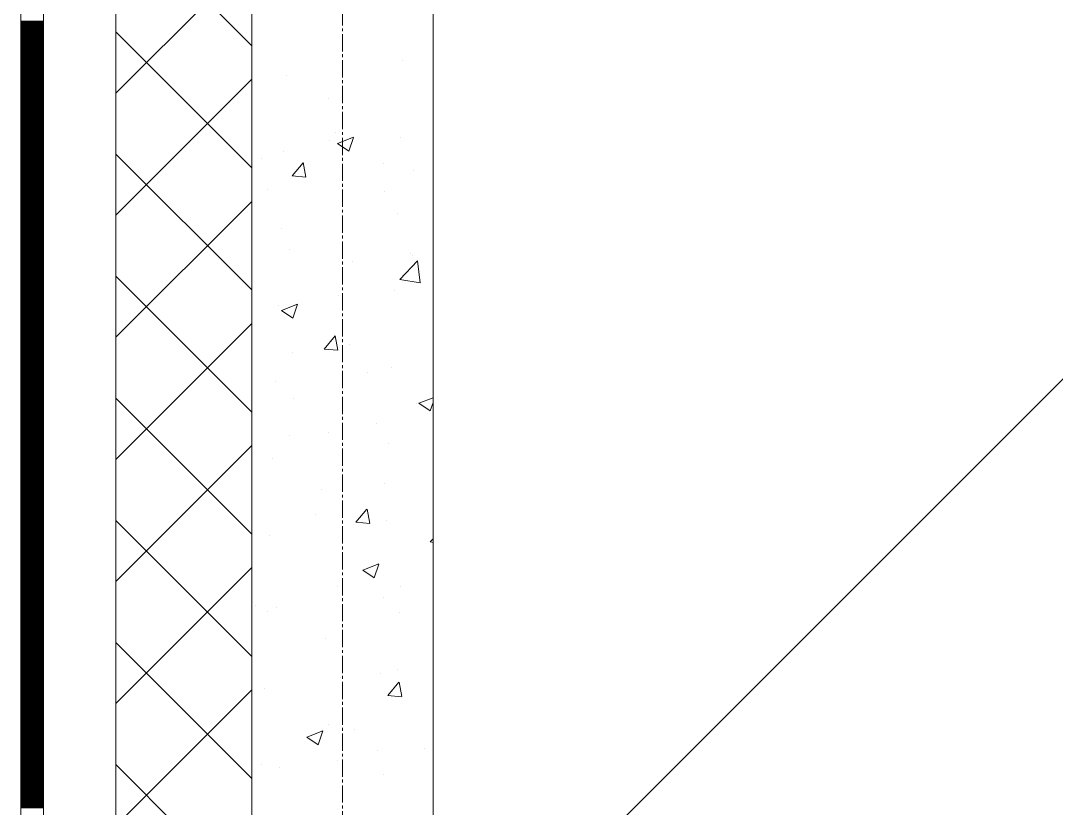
# Model space of a CAD drawing. Header units: millimetres. Extents: x 538266 to 1167394, y 114608 to 637157.
# Drawn here: x 828883 to 830026, y 142570 to 143438 of the extents above; entities that cross this region are included whole.
import ezdxf
from ezdxf.enums import TextEntityAlignment as Align

# ---------------------------------------------------------------- set-up
doc = ezdxf.new("R2010")
doc.units = ezdxf.units.MM
doc.linetypes.add('CENTER2', pattern=[28.575, 19.05, -3.175, 3.175, -3.175])
doc.linetypes.add('DASHED', pattern=[19.05, 12.7, -6.35])
doc.layers.get('Defpoints').update_dxf_attribs({"color": 140})
doc.layers.add('АР_Делит', color=120, linetype='Continuous', lineweight=0, plot=False)
for name, color, linetype, lineweight in [('АР_Стены ПЕНОблок', 52, 'Continuous', 20), ('АР_Тонкая', 254, 'Continuous', 5), ('АР_Утеплитель', 31, 'Continuous', 0), ('АР_Штриховка', 8, 'Continuous', 0)]:
    doc.layers.add(name, color=color, linetype=linetype, lineweight=lineweight)
doc.layers.add('РД_Оси_100', color=7, linetype='Continuous', lineweight=0, true_color=0x525252)
doc.layers.add('ФВ-5', color=7, linetype='Continuous')
doc.styles.add('style1', font='ARIALN.TTF')

# ---------------------------------------------------------------- blocks, each defined once
blk = doc.blocks.new('2_этаж')
at = {"layer": 'АР_Стены ПЕНОблок', "color": 18, "linetype": 'Continuous', "lineweight": 20, "true_color": 0x000000}
for p, q in [((672773.6, 213213.2), (672773.6, 137013.2)), ((672973.6, 137013.2), (672973.6, 213213.2))]:
    blk.add_line(p, q, dxfattribs=at)
at = {"layer": 'АР_Тонкая', "color": 18, "linetype": 'Continuous', "lineweight": 5, "true_color": 0x000000}
for p, q in [((672518.6, 213213.2), (672518.6, 137013.2)), ((672543.6, 213213.2), (672543.6, 137013.2)), ((672543.6, 137013.2), (672543.6, 213213.2)), ((672623.6, 137013.2), (672623.6, 213213.2))]:
    blk.add_line(p, q, dxfattribs=at)
at = {"layer": 'АР_Утеплитель', "color": 18, "linetype": 'Continuous', "lineweight": 0, "true_color": 0x000000}
for p, q in [((672623.6, 213213.2), (672623.6, 137013.2)), ((672773.6, 137013.2), (672773.6, 213213.2))]:
    blk.add_line(p, q, dxfattribs=at)
at = {"layer": 'АР_Штриховка', "color": 18, "linetype": 'Continuous', "lineweight": 0, "true_color": 0x000000}
for p, q in [((672773.6, 143410.7), (672623.6, 143560.7)), ((672623.6, 143358.5), (672773.6, 143508.5)), ((672518.6, 143438), (672543.6, 143438)), ((672518.6, 143437), (672543.6, 143437)), ((672518.6, 143436), (672543.6, 143436)), ((672518.6, 143435), (672543.6, 143435)), ((672518.6, 143434), (672543.6, 143434)), ((672518.6, 143433), (672543.6, 143433)), ((672518.6, 143432), (672543.6, 143432)), ((672518.6, 143431), (672543.6, 143431)), ((672518.6, 143430), (672543.6, 143430)), ((672518.6, 143429), (672543.6, 143429)), ((672518.6, 143428), (672543.6, 143428)), ((672518.6, 143427), (672543.6, 143427)), ((672518.6, 143426), (672543.6, 143426)), ((672518.6, 143425), (672543.6, 143425)), ((672518.6, 143424), (672543.6, 143424)), ((672518.6, 143423), (672543.6, 143423)), ((672518.6, 143422), (672543.6, 143422)), ((672518.6, 143421), (672543.6, 143421)), ((672773.6, 143276), (672623.6, 143426)), ((672518.6, 143420), (672543.6, 143420)), ((672518.6, 143419), (672543.6, 143419)), ((672518.6, 143418), (672543.6, 143418)), ((672518.6, 143417), (672543.6, 143417)), ((672518.6, 143416), (672543.6, 143416)), ((672518.6, 143415), (672543.6, 143415)), ((672518.6, 143414), (672543.6, 143414)), ((672518.6, 143413), (672543.6, 143413)), ((672518.6, 143412), (672543.6, 143412)), ((672518.6, 143411), (672543.6, 143411)), ((672518.6, 143410), (672543.6, 143410)), ((672518.6, 143409), (672543.6, 143409)), ((672518.6, 143408), (672543.6, 143408)), ((672518.6, 143407), (672543.6, 143407)), ((672518.6, 143406), (672543.6, 143406)), ((672518.6, 143405), (672543.6, 143405)), ((672518.6, 143404), (672543.6, 143404)), ((672518.6, 143403), (672543.6, 143403)), ((672518.6, 143402), (672543.6, 143402)), ((672518.6, 143401), (672543.6, 143401)), ((672518.6, 143400), (672543.6, 143400)), ((672518.6, 143399), (672543.6, 143399)), ((672518.6, 143398), (672543.6, 143398)), ((672518.6, 143397), (672543.6, 143397)), ((672518.6, 143396), (672543.6, 143396)), ((672518.6, 143395), (672543.6, 143395)), ((672518.6, 143394), (672543.6, 143394)), ((672518.6, 143393), (672543.6, 143393)), ((672518.6, 143392), (672543.6, 143392)), ((672518.6, 143391), (672543.6, 143391)), ((672518.6, 143390), (672543.6, 143390)), ((672518.6, 143389), (672543.6, 143389)), ((672518.6, 143388), (672543.6, 143388)), ((672518.6, 143387), (672543.6, 143387)), ((672940.3, 143394.5), (672940.3, 143394.5)), ((672518.6, 143386), (672543.6, 143386)), ((672518.6, 143385), (672543.6, 143385)), ((672518.6, 143384), (672543.6, 143384)), ((672518.6, 143383), (672543.6, 143383)), ((672518.6, 143382), (672543.6, 143382)), ((672518.6, 143381), (672543.6, 143381)), ((672518.6, 143380), (672543.6, 143380)), ((672518.6, 143379), (672543.6, 143379)), ((672518.6, 143378), (672543.6, 143378)), ((672518.6, 143377), (672543.6, 143377)), ((672518.6, 143376), (672543.6, 143376)), ((672518.6, 143375), (672543.6, 143375)), ((672812, 143378.3), (672812, 143378.3)), ((672518.6, 143374), (672543.6, 143374)), ((672518.6, 143373), (672543.6, 143373)), ((672518.6, 143372), (672543.6, 143372)), ((672518.6, 143371), (672543.6, 143371)), ((672518.6, 143370), (672543.6, 143370)), ((672518.6, 143369), (672543.6, 143369)), ((672518.6, 143368), (672543.6, 143368)), ((672518.6, 143367), (672543.6, 143367)), ((672518.6, 143366), (672543.6, 143366)), ((672518.6, 143365), (672543.6, 143365)), ((672518.6, 143364), (672543.6, 143364)), ((672623.6, 143223.8), (672773.6, 143373.8)), ((672518.6, 143363), (672543.6, 143363)), ((672518.6, 143362), (672543.6, 143362)), ((672518.6, 143361), (672543.6, 143361)), ((672518.6, 143360), (672543.6, 143360)), ((672518.6, 143359), (672543.6, 143359)), ((672518.6, 143358), (672543.6, 143358)), ((672518.6, 143357), (672543.6, 143357)), ((672518.6, 143356), (672543.6, 143356)), ((672518.6, 143355), (672543.6, 143355)), ((672518.6, 143354), (672543.6, 143354)), ((672518.6, 143353), (672543.6, 143353)), ((672858.1, 143352.2), (672858.1, 143352.2)), ((672518.6, 143352), (672543.6, 143352)), ((672518.6, 143351), (672543.6, 143351)), ((672518.6, 143350), (672543.6, 143350)), ((672518.6, 143349), (672543.6, 143349)), ((672518.6, 143348), (672543.6, 143348)), ((672518.6, 143347), (672543.6, 143347)), ((672518.6, 143346), (672543.6, 143346)), ((672518.6, 143345), (672543.6, 143345)), ((672518.6, 143344), (672543.6, 143344)), ((672518.6, 143343), (672543.6, 143343)), ((672518.6, 143342), (672543.6, 143342)), ((672518.6, 143341), (672543.6, 143341)), ((672518.6, 143340), (672543.6, 143340)), ((672518.6, 143339), (672543.6, 143339)), ((672518.6, 143338), (672543.6, 143338)), ((672518.6, 143337), (672543.6, 143337)), ((672518.6, 143336), (672543.6, 143336)), ((672518.6, 143335), (672543.6, 143335)), ((672518.6, 143334), (672543.6, 143334)), ((672518.6, 143333), (672543.6, 143333)), ((672518.6, 143332), (672543.6, 143332)), ((672518.6, 143331), (672543.6, 143331)), ((672518.6, 143330), (672543.6, 143330)), ((672518.6, 143329), (672543.6, 143329)), ((672518.6, 143328), (672543.6, 143328)), ((672518.6, 143327), (672543.6, 143327)), ((672518.6, 143326), (672543.6, 143326)), ((672518.6, 143325), (672543.6, 143325)), ((672518.6, 143324), (672543.6, 143324)), ((672518.6, 143323), (672543.6, 143323)), ((672518.6, 143322), (672543.6, 143322)), ((672518.6, 143321), (672543.6, 143321)), ((672518.6, 143320), (672543.6, 143320)), ((672518.6, 143319), (672543.6, 143319)), ((672518.6, 143318), (672543.6, 143318)), ((672518.6, 143317), (672543.6, 143317)), ((672518.6, 143316), (672543.6, 143316)), ((672518.6, 143315), (672543.6, 143315)), ((672518.6, 143314), (672543.6, 143314)), ((672518.6, 143313), (672543.6, 143313)), ((672518.6, 143312), (672543.6, 143312)), ((672518.6, 143311), (672543.6, 143311)), ((672518.6, 143310), (672543.6, 143310)), ((672518.6, 143309), (672543.6, 143309)), ((672518.6, 143308), (672543.6, 143308)), ((672518.6, 143307), (672543.6, 143307)), ((672865.7, 143314.8), (672865.7, 143314.8)), ((672868, 143303), (672885.8, 143309.8)), ((672880.6, 143294.3), (672885.8, 143309.7)), ((672937.2, 143310), (672937.2, 143310)), ((672518.6, 143306), (672543.6, 143306)), ((672518.6, 143305), (672543.6, 143305)), ((672518.6, 143304), (672543.6, 143304)), ((672518.6, 143303), (672543.6, 143303)), ((672518.6, 143302), (672543.6, 143302)), ((672518.6, 143301), (672543.6, 143301)), ((672518.6, 143300), (672543.6, 143300)), ((672518.6, 143299), (672543.6, 143299)), ((672518.6, 143298), (672543.6, 143298)), ((672518.6, 143297), (672543.6, 143297)), ((672518.6, 143296), (672543.6, 143296)), ((672518.6, 143295), (672543.6, 143295)), ((672859.3, 143305.7), (672859.3, 143305.7)), ((672868, 143302.8), (672880.6, 143294.3)), ((672518.6, 143294), (672543.6, 143294)), ((672518.6, 143293), (672543.6, 143293)), ((672518.6, 143292), (672543.6, 143292)), ((672518.6, 143291), (672543.6, 143291)), ((672518.6, 143290), (672543.6, 143290)), ((672518.6, 143289), (672543.6, 143289)), ((672518.6, 143288), (672543.6, 143288)), ((672518.6, 143287), (672543.6, 143287)), ((672518.6, 143286), (672543.6, 143286)), ((672518.6, 143285), (672543.6, 143285)), ((672518.6, 143284), (672543.6, 143284)), ((672773.6, 143141.3), (672623.6, 143291.3)), ((672783.7, 143286.4), (672783.7, 143286.4)), ((672808.9, 143293.7), (672808.9, 143293.7)), ((672518.6, 143283), (672543.6, 143283)), ((672518.6, 143282), (672543.6, 143282)), ((672518.6, 143281), (672543.6, 143281)), ((672518.6, 143280), (672543.6, 143280)), ((672518.6, 143279), (672543.6, 143279)), ((672518.6, 143278), (672543.6, 143278)), ((672518.6, 143277), (672543.6, 143277)), ((672518.6, 143276), (672543.6, 143276)), ((672518.6, 143275), (672543.6, 143275)), ((672518.6, 143274), (672543.6, 143274)), ((672518.6, 143273), (672543.6, 143273)), ((672817.9, 143267.1), (672830.2, 143281.7)), ((672833.2, 143265.8), (672830.3, 143281.8)), ((672919.3, 143280.6), (672919.3, 143280.6)), ((672951.7, 143273.2), (672951.7, 143273.2)), ((672518.6, 143272), (672543.6, 143272)), ((672518.6, 143271), (672543.6, 143271)), ((672518.6, 143270), (672543.6, 143270)), ((672518.6, 143269), (672543.6, 143269)), ((672518.6, 143268), (672543.6, 143268)), ((672518.6, 143267), (672543.6, 143267)), ((672518.6, 143266), (672543.6, 143266)), ((672518.6, 143265), (672543.6, 143265)), ((672518.6, 143264), (672543.6, 143264)), ((672518.6, 143263), (672543.6, 143263)), ((672518.6, 143262), (672543.6, 143262)), ((672518.6, 143261), (672543.6, 143261)), ((672817.9, 143267.1), (672833.1, 143265.8)), ((672518.6, 143260), (672543.6, 143260)), ((672518.6, 143259), (672543.6, 143259)), ((672518.6, 143258), (672543.6, 143258)), ((672518.6, 143257), (672543.6, 143257)), ((672518.6, 143256), (672543.6, 143256)), ((672518.6, 143255), (672543.6, 143255)), ((672518.6, 143254), (672543.6, 143254)), ((672518.6, 143253), (672543.6, 143253)), ((672518.6, 143252), (672543.6, 143252)), ((672518.6, 143251), (672543.6, 143251)), ((672518.6, 143250), (672543.6, 143250)), ((672791.3, 143252.1), (672791.3, 143252.1)), ((672920.2, 143250), (672920.2, 143250)), ((672518.6, 143249), (672543.6, 143249)), ((672518.6, 143248), (672543.6, 143248)), ((672518.6, 143247), (672543.6, 143247)), ((672518.6, 143246), (672543.6, 143246)), ((672518.6, 143245), (672543.6, 143245)), ((672518.6, 143244), (672543.6, 143244)), ((672518.6, 143243), (672543.6, 143243)), ((672518.6, 143242), (672543.6, 143242)), ((672518.6, 143241), (672543.6, 143241)), ((672518.6, 143240), (672543.6, 143240)), ((672518.6, 143239), (672543.6, 143239)), ((672518.6, 143238), (672543.6, 143238)), ((672623.6, 143089.1), (672773.6, 143239.1)), ((672518.6, 143237), (672543.6, 143237)), ((672518.6, 143236), (672543.6, 143236)), ((672518.6, 143235), (672543.6, 143235)), ((672518.6, 143234), (672543.6, 143234)), ((672518.6, 143233), (672543.6, 143233)), ((672518.6, 143232), (672543.6, 143232)), ((672518.6, 143231), (672543.6, 143231)), ((672518.6, 143230), (672543.6, 143230)), ((672518.6, 143229), (672543.6, 143229)), ((672518.6, 143228), (672543.6, 143228)), ((672518.6, 143227), (672543.6, 143227)), ((672518.6, 143226), (672543.6, 143226)), ((672518.6, 143225), (672543.6, 143225)), ((672518.6, 143224), (672543.6, 143224)), ((672518.6, 143223), (672543.6, 143223)), ((672518.6, 143222), (672543.6, 143222)), ((672518.6, 143221), (672543.6, 143221)), ((672518.6, 143220), (672543.6, 143220)), ((672518.6, 143219), (672543.6, 143219)), ((672518.6, 143218), (672543.6, 143218)), ((672518.6, 143217), (672543.6, 143217)), ((672518.6, 143216), (672543.6, 143216)), ((672518.6, 143215), (672543.6, 143215)), ((672934.1, 143225.4), (672934.1, 143225.4)), ((672518.6, 143214), (672543.6, 143214)), ((672518.6, 143213), (672543.6, 143213)), ((672518.6, 143212), (672543.6, 143212)), ((672518.6, 143211), (672543.6, 143211)), ((672518.6, 143210), (672543.6, 143210)), ((672518.6, 143209), (672543.6, 143209)), ((672518.6, 143208), (672543.6, 143208)), ((672518.6, 143207), (672543.6, 143207)), ((672518.6, 143206), (672543.6, 143206)), ((672518.6, 143205), (672543.6, 143205)), ((672518.6, 143204), (672543.6, 143204)), ((672805.8, 143209.2), (672805.8, 143209.2)), ((672518.6, 143203), (672543.6, 143203)), ((672518.6, 143202), (672543.6, 143202)), ((672518.6, 143201), (672543.6, 143201)), ((672518.6, 143200), (672543.6, 143200)), ((672518.6, 143199), (672543.6, 143199)), ((672518.6, 143198), (672543.6, 143198)), ((672518.6, 143197), (672543.6, 143197)), ((672518.6, 143196), (672543.6, 143196)), ((672518.6, 143195), (672543.6, 143195)), ((672518.6, 143194), (672543.6, 143194)), ((672518.6, 143193), (672543.6, 143193)), ((672518.6, 143192), (672543.6, 143192)), ((672518.6, 143191), (672543.6, 143191)), ((672518.6, 143190), (672543.6, 143190)), ((672518.6, 143189), (672543.6, 143189)), ((672518.6, 143188), (672543.6, 143188)), ((672518.6, 143187), (672543.6, 143187)), ((672518.6, 143186), (672543.6, 143186)), ((672518.6, 143185), (672543.6, 143185)), ((672518.6, 143184), (672543.6, 143184)), ((672518.6, 143183), (672543.6, 143183)), ((672518.6, 143182), (672543.6, 143182)), ((672518.6, 143181), (672543.6, 143181)), ((672815.2, 143185.6), (672815.2, 143185.6)), ((672948.5, 143181.4), (672948.5, 143181.4)), ((672518.6, 143180), (672543.6, 143180)), ((672518.6, 143179), (672543.6, 143179)), ((672518.6, 143178), (672543.6, 143178)), ((672518.6, 143177), (672543.6, 143177)), ((672518.6, 143176), (672543.6, 143176)), ((672518.6, 143175), (672543.6, 143175)), ((672518.6, 143174), (672543.6, 143174)), ((672518.6, 143173), (672543.6, 143173)), ((672518.6, 143172), (672543.6, 143172)), ((672518.6, 143171), (672543.6, 143171)), ((672518.6, 143170), (672543.6, 143170)), ((672884.9, 143173), (672884.9, 143173)), ((672936.7, 143152.8), (672956.4, 143173.4)), ((672950.8, 143179.9), (672950.8, 143179.9)), ((672959.3, 143149.3), (672956.5, 143173.4)), ((672518.6, 143169), (672543.6, 143169)), ((672518.6, 143168), (672543.6, 143168)), ((672518.6, 143167), (672543.6, 143167)), ((672518.6, 143166), (672543.6, 143166)), ((672518.6, 143165), (672543.6, 143165)), ((672518.6, 143164), (672543.6, 143164)), ((672518.6, 143163), (672543.6, 143163)), ((672518.6, 143162), (672543.6, 143162)), ((672518.6, 143161), (672543.6, 143161)), ((672518.6, 143160), (672543.6, 143160)), ((672518.6, 143159), (672543.6, 143159)), ((672518.6, 143158), (672543.6, 143158)), ((672518.6, 143157), (672543.6, 143157)), ((672518.6, 143156), (672543.6, 143156)), ((672518.6, 143155), (672543.6, 143155)), ((672518.6, 143154), (672543.6, 143154)), ((672518.6, 143153), (672543.6, 143153)), ((672518.6, 143152), (672543.6, 143152)), ((672518.6, 143151), (672543.6, 143151)), ((672518.6, 143150), (672543.6, 143150)), ((672518.6, 143149), (672543.6, 143149)), ((672518.6, 143148), (672543.6, 143148)), ((672518.6, 143147), (672543.6, 143147)), ((672773.6, 143006.5), (672623.6, 143156.5)), ((672936.7, 143152.8), (672959.3, 143149.2)), ((672518.6, 143146), (672543.6, 143146)), ((672518.6, 143145), (672543.6, 143145)), ((672518.6, 143144), (672543.6, 143144)), ((672518.6, 143143), (672543.6, 143143)), ((672518.6, 143142), (672543.6, 143142)), ((672518.6, 143141), (672543.6, 143141)), ((672518.6, 143140), (672543.6, 143140)), ((672518.6, 143139), (672543.6, 143139)), ((672518.6, 143138), (672543.6, 143138)), ((672518.6, 143137), (672543.6, 143137)), ((672518.6, 143136), (672543.6, 143136)), ((672869.1, 143135.7), (672869.1, 143135.7)), ((672931, 143140.9), (672931, 143140.9)), ((672518.6, 143135), (672543.6, 143135)), ((672518.6, 143134), (672543.6, 143134)), ((672518.6, 143133), (672543.6, 143133)), ((672518.6, 143132), (672543.6, 143132)), ((672518.6, 143131), (672543.6, 143131)), ((672518.6, 143130), (672543.6, 143130)), ((672518.6, 143129), (672543.6, 143129)), ((672518.6, 143128), (672543.6, 143128)), ((672518.6, 143127), (672543.6, 143127)), ((672518.6, 143126), (672543.6, 143126)), ((672518.6, 143125), (672543.6, 143125)), ((672518.6, 143124), (672543.6, 143124)), ((672802.7, 143124.6), (672802.7, 143124.6)), ((672806.2, 143118.8), (672824, 143125.6)), ((672818.8, 143110.1), (672824, 143125.5)), ((672518.6, 143123), (672543.6, 143123)), ((672518.6, 143122), (672543.6, 143122)), ((672518.6, 143121), (672543.6, 143121)), ((672518.6, 143120), (672543.6, 143120)), ((672518.6, 143119), (672543.6, 143119)), ((672518.6, 143118), (672543.6, 143118)), ((672518.6, 143117), (672543.6, 143117)), ((672518.6, 143116), (672543.6, 143116)), ((672518.6, 143115), (672543.6, 143115)), ((672518.6, 143114), (672543.6, 143114)), ((672518.6, 143113), (672543.6, 143113)), ((672806.2, 143118.7), (672818.8, 143110.1)), ((672518.6, 143112), (672543.6, 143112)), ((672518.6, 143111), (672543.6, 143111)), ((672518.6, 143110), (672543.6, 143110)), ((672518.6, 143109), (672543.6, 143109)), ((672518.6, 143108), (672543.6, 143108)), ((672518.6, 143107), (672543.6, 143107)), ((672518.6, 143106), (672543.6, 143106)), ((672518.6, 143105), (672543.6, 143105)), ((672518.6, 143104), (672543.6, 143104)), ((672518.6, 143103), (672543.6, 143103)), ((672518.6, 143102), (672543.6, 143102)), ((672518.6, 143101), (672543.6, 143101)), ((672623.6, 142954.4), (672773.6, 143104.4)), ((672518.6, 143100), (672543.6, 143100)), ((672518.6, 143099), (672543.6, 143099)), ((672518.6, 143098), (672543.6, 143098)), ((672518.6, 143097), (672543.6, 143097)), ((672518.6, 143096), (672543.6, 143096)), ((672518.6, 143095), (672543.6, 143095)), ((672518.6, 143094), (672543.6, 143094)), ((672518.6, 143093), (672543.6, 143093)), ((672518.6, 143092), (672543.6, 143092)), ((672518.6, 143091), (672543.6, 143091)), ((672518.6, 143090), (672543.6, 143090)), ((672853.2, 143076.1), (672865.4, 143090.7)), ((672868.5, 143074.8), (672865.5, 143090.7)), ((672518.6, 143089), (672543.6, 143089)), ((672518.6, 143088), (672543.6, 143088)), ((672518.6, 143087), (672543.6, 143087)), ((672518.6, 143086), (672543.6, 143086)), ((672518.6, 143085), (672543.6, 143085)), ((672518.6, 143084), (672543.6, 143084)), ((672518.6, 143083), (672543.6, 143083)), ((672518.6, 143082), (672543.6, 143082)), ((672518.6, 143081), (672543.6, 143081)), ((672518.6, 143080), (672543.6, 143080)), ((672518.6, 143079), (672543.6, 143079)), ((672518.6, 143078), (672543.6, 143078)), ((672881.7, 143081.2), (672881.7, 143081.2)), ((672518.6, 143077), (672543.6, 143077)), ((672518.6, 143076), (672543.6, 143076)), ((672518.6, 143075), (672543.6, 143075)), ((672518.6, 143074), (672543.6, 143074)), ((672518.6, 143073), (672543.6, 143073)), ((672518.6, 143072), (672543.6, 143072)), ((672518.6, 143071), (672543.6, 143071)), ((672518.6, 143070), (672543.6, 143070)), ((672518.6, 143069), (672543.6, 143069)), ((672518.6, 143068), (672543.6, 143068)), ((672518.6, 143067), (672543.6, 143067)), ((672818.1, 143072.8), (672818.1, 143072.8)), ((672853.2, 143076.1), (672868.3, 143074.8)), ((672518.6, 143066), (672543.6, 143066)), ((672518.6, 143065), (672543.6, 143065)), ((672518.6, 143064), (672543.6, 143064)), ((672518.6, 143063), (672543.6, 143063)), ((672518.6, 143062), (672543.6, 143062)), ((672518.6, 143061), (672543.6, 143061)), ((672518.6, 143060), (672543.6, 143060)), ((672518.6, 143059), (672543.6, 143059)), ((672518.6, 143058), (672543.6, 143058)), ((672518.6, 143057), (672543.6, 143057)), ((672518.6, 143056), (672543.6, 143056)), ((672927.9, 143056.3), (672927.9, 143056.3)), ((672518.6, 143055), (672543.6, 143055)), ((672518.6, 143054), (672543.6, 143054)), ((672518.6, 143053), (672543.6, 143053)), ((672518.6, 143052), (672543.6, 143052)), ((672518.6, 143051), (672543.6, 143051)), ((672518.6, 143050), (672543.6, 143050)), ((672518.6, 143049), (672543.6, 143049)), ((672518.6, 143048), (672543.6, 143048)), ((672518.6, 143047), (672543.6, 143047)), ((672518.6, 143046), (672543.6, 143046)), ((672518.6, 143045), (672543.6, 143045)), ((672518.6, 143044), (672543.6, 143044)), ((672901.3, 143050.1), (672901.3, 143050.1)), ((672518.6, 143043), (672543.6, 143043)), ((672518.6, 143042), (672543.6, 143042)), ((672518.6, 143041), (672543.6, 143041)), ((672518.6, 143040), (672543.6, 143040)), ((672518.6, 143039), (672543.6, 143039)), ((672518.6, 143038), (672543.6, 143038)), ((672518.6, 143037), (672543.6, 143037)), ((672518.6, 143036), (672543.6, 143036)), ((672518.6, 143035), (672543.6, 143035)), ((672518.6, 143034), (672543.6, 143034)), ((672518.6, 143033), (672543.6, 143033)), ((672799.6, 143040), (672799.6, 143040)), ((672518.6, 143032), (672543.6, 143032)), ((672518.6, 143031), (672543.6, 143031)), ((672518.6, 143030), (672543.6, 143030)), ((672518.6, 143029), (672543.6, 143029)), ((672518.6, 143028), (672543.6, 143028)), ((672518.6, 143027), (672543.6, 143027)), ((672518.6, 143026), (672543.6, 143026)), ((672518.6, 143025), (672543.6, 143025)), ((672518.6, 143024), (672543.6, 143024)), ((672518.6, 143023), (672543.6, 143023)), ((672518.6, 143022), (672543.6, 143022)), ((672518.6, 143021), (672543.6, 143021)), ((672773.6, 142871.8), (672623.6, 143021.8)), ((672819.3, 143021.7), (672819.3, 143021.7)), ((672957.9, 143016.5), (672973.6, 143022.5)), ((672518.6, 143020), (672543.6, 143020)), ((672518.6, 143019), (672543.6, 143019)), ((672518.6, 143018), (672543.6, 143018)), ((672518.6, 143017), (672543.6, 143017)), ((672518.6, 143016), (672543.6, 143016)), ((672518.6, 143015), (672543.6, 143015)), ((672518.6, 143014), (672543.6, 143014)), ((672518.6, 143013), (672543.6, 143013)), ((672518.6, 143012), (672543.6, 143012)), ((672518.6, 143011), (672543.6, 143011)), ((672518.6, 143010), (672543.6, 143010)), ((672954.9, 143016), (672954.9, 143016)), ((672957.8, 143016.4), (672970.4, 143007.9)), ((672970.4, 143007.9), (672973.6, 143017.2)), ((672518.6, 143009), (672543.6, 143009)), ((672518.6, 143008), (672543.6, 143008)), ((672518.6, 143007), (672543.6, 143007)), ((672518.6, 143006), (672543.6, 143006)), ((672518.6, 143005), (672543.6, 143005)), ((672518.6, 143004), (672543.6, 143004)), ((672518.6, 143003), (672543.6, 143003)), ((672518.6, 143002), (672543.6, 143002)), ((672518.6, 143001), (672543.6, 143001)), ((672518.6, 143000), (672543.6, 143000)), ((672518.6, 142999), (672543.6, 142999)), ((672518.6, 142998), (672543.6, 142998)), ((672518.6, 142997), (672543.6, 142997)), ((672518.6, 142996), (672543.6, 142996)), ((672518.6, 142995), (672543.6, 142995)), ((672518.6, 142994), (672543.6, 142994)), ((672518.6, 142993), (672543.6, 142993)), ((672518.6, 142992), (672543.6, 142992)), ((672518.6, 142991), (672543.6, 142991)), ((672518.6, 142990), (672543.6, 142990)), ((672518.6, 142989), (672543.6, 142989)), ((672518.6, 142988), (672543.6, 142988)), ((672518.6, 142987), (672543.6, 142987)), ((672911.1, 142993.7), (672911.1, 142993.7)), ((672518.6, 142986), (672543.6, 142986)), ((672518.6, 142985), (672543.6, 142985)), ((672518.6, 142984), (672543.6, 142984)), ((672518.6, 142983), (672543.6, 142983)), ((672518.6, 142982), (672543.6, 142982)), ((672518.6, 142981), (672543.6, 142981)), ((672518.6, 142980), (672543.6, 142980)), ((672518.6, 142979), (672543.6, 142979)), ((672518.6, 142978), (672543.6, 142978)), ((672518.6, 142977), (672543.6, 142977)), ((672518.6, 142976), (672543.6, 142976)), ((672814.9, 142981), (672814.9, 142981)), ((672858.6, 142984.1), (672858.6, 142984.1)), ((672518.6, 142975), (672543.6, 142975)), ((672518.6, 142974), (672543.6, 142974)), ((672518.6, 142973), (672543.6, 142973)), ((672518.6, 142972), (672543.6, 142972)), ((672518.6, 142971), (672543.6, 142971)), ((672518.6, 142970), (672543.6, 142970)), ((672518.6, 142969), (672543.6, 142969)), ((672518.6, 142968), (672543.6, 142968)), ((672518.6, 142967), (672543.6, 142967)), ((672518.6, 142966), (672543.6, 142966)), ((672518.6, 142965), (672543.6, 142965)), ((672518.6, 142964), (672543.6, 142964)), ((672623.6, 142819.7), (672773.6, 142969.7)), ((672924.8, 142971.7), (672924.8, 142971.7)), ((672518.6, 142963), (672543.6, 142963)), ((672518.6, 142962), (672543.6, 142962)), ((672518.6, 142961), (672543.6, 142961)), ((672518.6, 142960), (672543.6, 142960)), ((672518.6, 142959), (672543.6, 142959)), ((672518.6, 142958), (672543.6, 142958)), ((672518.6, 142957), (672543.6, 142957)), ((672518.6, 142956), (672543.6, 142956)), ((672518.6, 142955), (672543.6, 142955)), ((672518.6, 142954), (672543.6, 142954)), ((672518.6, 142953), (672543.6, 142953)), ((672796.5, 142955.5), (672796.5, 142955.5)), ((672518.6, 142952), (672543.6, 142952)), ((672518.6, 142951), (672543.6, 142951)), ((672518.6, 142950), (672543.6, 142950)), ((672518.6, 142949), (672543.6, 142949)), ((672518.6, 142948), (672543.6, 142948)), ((672518.6, 142947), (672543.6, 142947)), ((672518.6, 142946), (672543.6, 142946)), ((672518.6, 142945), (672543.6, 142945)), ((672518.6, 142944), (672543.6, 142944)), ((672518.6, 142943), (672543.6, 142943)), ((672518.6, 142942), (672543.6, 142942)), ((672518.6, 142941), (672543.6, 142941)), ((672518.6, 142940), (672543.6, 142940)), ((672518.6, 142939), (672543.6, 142939)), ((672518.6, 142938), (672543.6, 142938)), ((672518.6, 142937), (672543.6, 142937)), ((672518.6, 142936), (672543.6, 142936)), ((672518.6, 142935), (672543.6, 142935)), ((672518.6, 142934), (672543.6, 142934)), ((672518.6, 142933), (672543.6, 142933)), ((672518.6, 142932), (672543.6, 142932)), ((672518.6, 142931), (672543.6, 142931)), ((672518.6, 142930), (672543.6, 142930)), ((672518.6, 142929), (672543.6, 142929)), ((672518.6, 142928), (672543.6, 142928)), ((672518.6, 142927), (672543.6, 142927)), ((672518.6, 142926), (672543.6, 142926)), ((672518.6, 142925), (672543.6, 142925)), ((672518.6, 142924), (672543.6, 142924)), ((672518.6, 142923), (672543.6, 142923)), ((672518.6, 142922), (672543.6, 142922)), ((672518.6, 142921), (672543.6, 142921)), ((672518.6, 142920), (672543.6, 142920)), ((672518.6, 142919), (672543.6, 142919)), ((672518.6, 142918), (672543.6, 142918)), ((672850.8, 142921), (672850.8, 142921)), ((672919.5, 142928.3), (672919.5, 142928.3)), ((672518.6, 142917), (672543.6, 142917)), ((672518.6, 142916), (672543.6, 142916)), ((672518.6, 142915), (672543.6, 142915)), ((672518.6, 142914), (672543.6, 142914)), ((672518.6, 142913), (672543.6, 142913)), ((672518.6, 142912), (672543.6, 142912)), ((672518.6, 142911), (672543.6, 142911)), ((672518.6, 142910), (672543.6, 142910)), ((672518.6, 142909), (672543.6, 142909)), ((672518.6, 142908), (672543.6, 142908)), ((672518.6, 142907), (672543.6, 142907)), ((672518.6, 142906), (672543.6, 142906)), ((672518.6, 142905), (672543.6, 142905)), ((672518.6, 142904), (672543.6, 142904)), ((672518.6, 142903), (672543.6, 142903)), ((672518.6, 142902), (672543.6, 142902)), ((672518.6, 142901), (672543.6, 142901)), ((672518.6, 142900), (672543.6, 142900)), ((672518.6, 142899), (672543.6, 142899)), ((672518.6, 142898), (672543.6, 142898)), ((672518.6, 142897), (672543.6, 142897)), ((672518.6, 142896), (672543.6, 142896)), ((672888.4, 142885), (672900.6, 142899.6)), ((672903.7, 142883.7), (672900.8, 142899.6)), ((672518.6, 142895), (672543.6, 142895)), ((672518.6, 142894), (672543.6, 142894)), ((672518.6, 142893), (672543.6, 142893)), ((672518.6, 142892), (672543.6, 142892)), ((672518.6, 142891), (672543.6, 142891)), ((672518.6, 142890), (672543.6, 142890)), ((672518.6, 142889), (672543.6, 142889)), ((672518.6, 142888), (672543.6, 142888)), ((672518.6, 142887), (672543.6, 142887)), ((672518.6, 142886), (672543.6, 142886)), ((672518.6, 142885), (672543.6, 142885)), ((672518.6, 142884), (672543.6, 142884)), ((672773.6, 142737.1), (672623.6, 142887.1)), ((672844.2, 142893.5), (672844.2, 142893.5)), ((672888.4, 142885), (672903.6, 142883.7)), ((672921.7, 142887.2), (672921.7, 142887.2)), ((672518.6, 142883), (672543.6, 142883)), ((672518.6, 142882), (672543.6, 142882)), ((672518.6, 142881), (672543.6, 142881)), ((672518.6, 142880), (672543.6, 142880)), ((672518.6, 142879), (672543.6, 142879)), ((672518.6, 142878), (672543.6, 142878)), ((672518.6, 142877), (672543.6, 142877)), ((672518.6, 142876), (672543.6, 142876)), ((672518.6, 142875), (672543.6, 142875)), ((672518.6, 142874), (672543.6, 142874)), ((672518.6, 142873), (672543.6, 142873)), ((672518.6, 142872), (672543.6, 142872)), ((672518.6, 142871), (672543.6, 142871)), ((672518.6, 142870), (672543.6, 142870)), ((672518.6, 142869), (672543.6, 142869)), ((672518.6, 142868), (672543.6, 142868)), ((672518.6, 142867), (672543.6, 142867)), ((672518.6, 142866), (672543.6, 142866)), ((672518.6, 142865), (672543.6, 142865)), ((672518.6, 142864), (672543.6, 142864)), ((672518.6, 142863), (672543.6, 142863)), ((672518.6, 142862), (672543.6, 142862)), ((672518.6, 142861), (672543.6, 142861)), ((672793.4, 142870.9), (672793.4, 142870.9)), ((672970.3, 142863.3), (672973.6, 142866.7)), ((672970.4, 142863.3), (672973.6, 142862.8)), ((672518.6, 142860), (672543.6, 142860)), ((672518.6, 142859), (672543.6, 142859)), ((672518.6, 142858), (672543.6, 142858)), ((672518.6, 142857), (672543.6, 142857)), ((672518.6, 142856), (672543.6, 142856)), ((672518.6, 142855), (672543.6, 142855)), ((672518.6, 142854), (672543.6, 142854)), ((672518.6, 142853), (672543.6, 142853)), ((672518.6, 142852), (672543.6, 142852)), ((672518.6, 142851), (672543.6, 142851)), ((672518.6, 142850), (672543.6, 142850)), ((672518.6, 142849), (672543.6, 142849)), ((672518.6, 142848), (672543.6, 142848)), ((672518.6, 142847), (672543.6, 142847)), ((672518.6, 142846), (672543.6, 142846)), ((672518.6, 142845), (672543.6, 142845)), ((672518.6, 142844), (672543.6, 142844)), ((672518.6, 142843), (672543.6, 142843)), ((672518.6, 142842), (672543.6, 142842)), ((672518.6, 142841), (672543.6, 142841)), ((672518.6, 142840), (672543.6, 142840)), ((672518.6, 142839), (672543.6, 142839)), ((672518.6, 142838), (672543.6, 142838)), ((672896.1, 142832.3), (672913.8, 142839.2)), ((672908.6, 142823.7), (672913.8, 142839)), ((672518.6, 142837), (672543.6, 142837)), ((672518.6, 142836), (672543.6, 142836)), ((672518.6, 142835), (672543.6, 142835)), ((672518.6, 142834), (672543.6, 142834)), ((672518.6, 142833), (672543.6, 142833)), ((672518.6, 142832), (672543.6, 142832)), ((672518.6, 142831), (672543.6, 142831)), ((672518.6, 142830), (672543.6, 142830)), ((672518.6, 142829), (672543.6, 142829)), ((672518.6, 142828), (672543.6, 142828)), ((672518.6, 142827), (672543.6, 142827)), ((672623.6, 142685), (672773.6, 142835)), ((672896, 142832.2), (672908.6, 142823.7)), ((672518.6, 142826), (672543.6, 142826)), ((672518.6, 142825), (672543.6, 142825)), ((672518.6, 142824), (672543.6, 142824)), ((672518.6, 142823), (672543.6, 142823)), ((672518.6, 142822), (672543.6, 142822)), ((672518.6, 142821), (672543.6, 142821)), ((672518.6, 142820), (672543.6, 142820)), ((672518.6, 142819), (672543.6, 142819)), ((672518.6, 142818), (672543.6, 142818)), ((672518.6, 142817), (672543.6, 142817)), ((672518.6, 142816), (672543.6, 142816)), ((672518.6, 142815), (672543.6, 142815)), ((672518.6, 142814), (672543.6, 142814)), ((672518.6, 142813), (672543.6, 142813)), ((672518.6, 142812), (672543.6, 142812)), ((672518.6, 142811), (672543.6, 142811)), ((672518.6, 142810), (672543.6, 142810)), ((672518.6, 142809), (672543.6, 142809)), ((672518.6, 142808), (672543.6, 142808)), ((672518.6, 142807), (672543.6, 142807)), ((672518.6, 142806), (672543.6, 142806)), ((672518.6, 142805), (672543.6, 142805)), ((672518.6, 142804), (672543.6, 142804)), ((672868.3, 142814), (672868.3, 142814)), ((672937.8, 142814.4), (672937.8, 142814.4)), ((672518.6, 142803), (672543.6, 142803)), ((672518.6, 142802), (672543.6, 142802)), ((672518.6, 142801), (672543.6, 142801)), ((672518.6, 142800), (672543.6, 142800)), ((672518.6, 142799), (672543.6, 142799)), ((672518.6, 142798), (672543.6, 142798)), ((672518.6, 142797), (672543.6, 142797)), ((672518.6, 142796), (672543.6, 142796)), ((672518.6, 142795), (672543.6, 142795)), ((672518.6, 142794), (672543.6, 142794)), ((672518.6, 142793), (672543.6, 142793)), ((672777.4, 142793.3), (672777.4, 142793.3)), ((672918.6, 142802.6), (672918.6, 142802.6)), ((672518.6, 142792), (672543.6, 142792)), ((672518.6, 142791), (672543.6, 142791)), ((672518.6, 142790), (672543.6, 142790)), ((672518.6, 142789), (672543.6, 142789)), ((672518.6, 142788), (672543.6, 142788)), ((672518.6, 142787), (672543.6, 142787)), ((672518.6, 142786), (672543.6, 142786)), ((672518.6, 142785), (672543.6, 142785)), ((672518.6, 142784), (672543.6, 142784)), ((672518.6, 142783), (672543.6, 142783)), ((672518.6, 142782), (672543.6, 142782)), ((672518.6, 142781), (672543.6, 142781)), ((672790.3, 142786.4), (672790.3, 142786.4)), ((672801.3, 142791.2), (672801.3, 142791.2)), ((672936.9, 142785.5), (672936.9, 142785.5)), ((672518.6, 142780), (672543.6, 142780)), ((672518.6, 142779), (672543.6, 142779)), ((672518.6, 142778), (672543.6, 142778)), ((672518.6, 142777), (672543.6, 142777)), ((672518.6, 142776), (672543.6, 142776)), ((672518.6, 142775), (672543.6, 142775)), ((672518.6, 142774), (672543.6, 142774)), ((672518.6, 142773), (672543.6, 142773)), ((672518.6, 142772), (672543.6, 142772)), ((672518.6, 142771), (672543.6, 142771)), ((672518.6, 142770), (672543.6, 142770)), ((672518.6, 142769), (672543.6, 142769)), ((672518.6, 142768), (672543.6, 142768)), ((672518.6, 142767), (672543.6, 142767)), ((672518.6, 142766), (672543.6, 142766)), ((672518.6, 142765), (672543.6, 142765)), ((672518.6, 142764), (672543.6, 142764)), ((672518.6, 142763), (672543.6, 142763)), ((672518.6, 142762), (672543.6, 142762)), ((672518.6, 142761), (672543.6, 142761)), ((672518.6, 142760), (672543.6, 142760)), ((672518.6, 142759), (672543.6, 142759)), ((672518.6, 142758), (672543.6, 142758)), ((672518.6, 142757), (672543.6, 142757)), ((672518.6, 142756), (672543.6, 142756)), ((672518.6, 142755), (672543.6, 142755)), ((672518.6, 142754), (672543.6, 142754)), ((672518.6, 142753), (672543.6, 142753)), ((672518.6, 142752), (672543.6, 142752)), ((672518.6, 142751), (672543.6, 142751)), ((672518.6, 142750), (672543.6, 142750)), ((672518.6, 142749), (672543.6, 142749)), ((672518.6, 142748), (672543.6, 142748)), ((672518.6, 142747), (672543.6, 142747)), ((672773.6, 142602.4), (672623.6, 142752.4)), ((672854.9, 142757.1), (672854.9, 142757.1)), ((672518.6, 142746), (672543.6, 142746)), ((672518.6, 142745), (672543.6, 142745)), ((672518.6, 142744), (672543.6, 142744)), ((672518.6, 142743), (672543.6, 142743)), ((672518.6, 142742), (672543.6, 142742)), ((672518.6, 142741), (672543.6, 142741)), ((672518.6, 142740), (672543.6, 142740)), ((672518.6, 142739), (672543.6, 142739)), ((672518.6, 142738), (672543.6, 142738)), ((672518.6, 142737), (672543.6, 142737)), ((672518.6, 142736), (672543.6, 142736)), ((672518.6, 142735), (672543.6, 142735)), ((672518.6, 142734), (672543.6, 142734)), ((672518.6, 142733), (672543.6, 142733)), ((672518.6, 142732), (672543.6, 142732)), ((672518.6, 142731), (672543.6, 142731)), ((672518.6, 142730), (672543.6, 142730)), ((672518.6, 142729), (672543.6, 142729)), ((672518.6, 142728), (672543.6, 142728)), ((672518.6, 142727), (672543.6, 142727)), ((672518.6, 142726), (672543.6, 142726)), ((672518.6, 142725), (672543.6, 142725)), ((672518.6, 142724), (672543.6, 142724)), ((672518.6, 142723), (672543.6, 142723)), ((672518.6, 142722), (672543.6, 142722)), ((672518.6, 142721), (672543.6, 142721)), ((672518.6, 142720), (672543.6, 142720)), ((672518.6, 142719), (672543.6, 142719)), ((672518.6, 142718), (672543.6, 142718)), ((672518.6, 142717), (672543.6, 142717)), ((672518.6, 142716), (672543.6, 142716)), ((672518.6, 142715), (672543.6, 142715)), ((672518.6, 142714), (672543.6, 142714)), ((672518.6, 142713), (672543.6, 142713)), ((672871, 142714.3), (672871, 142714.3)), ((672915.6, 142718.1), (672915.6, 142718.1)), ((672934.6, 142722.6), (672934.6, 142722.6)), ((672518.6, 142712), (672543.6, 142712)), ((672518.6, 142711), (672543.6, 142711)), ((672518.6, 142710), (672543.6, 142710)), ((672518.6, 142709), (672543.6, 142709)), ((672518.6, 142708), (672543.6, 142708)), ((672518.6, 142707), (672543.6, 142707)), ((672518.6, 142706), (672543.6, 142706)), ((672518.6, 142705), (672543.6, 142705)), ((672518.6, 142704), (672543.6, 142704)), ((672518.6, 142703), (672543.6, 142703)), ((672518.6, 142702), (672543.6, 142702)), ((672518.6, 142701), (672543.6, 142701)), ((672787.3, 142701.8), (672787.3, 142701.8)), ((672923.6, 142694), (672935.9, 142708.6)), ((672939, 142692.7), (672936, 142708.6)), ((672518.6, 142700), (672543.6, 142700)), ((672518.6, 142699), (672543.6, 142699)), ((672518.6, 142698), (672543.6, 142698)), ((672518.6, 142697), (672543.6, 142697)), ((672518.6, 142696), (672543.6, 142696)), ((672518.6, 142695), (672543.6, 142695)), ((672518.6, 142694), (672543.6, 142694)), ((672518.6, 142693), (672543.6, 142693)), ((672518.6, 142692), (672543.6, 142692)), ((672518.6, 142691), (672543.6, 142691)), ((672518.6, 142690), (672543.6, 142690)), ((672623.6, 142550.3), (672773.6, 142700.3)), ((672923.6, 142694), (672938.8, 142692.6)), ((672518.6, 142689), (672543.6, 142689)), ((672518.6, 142688), (672543.6, 142688)), ((672518.6, 142687), (672543.6, 142687)), ((672518.6, 142686), (672543.6, 142686)), ((672518.6, 142685), (672543.6, 142685)), ((672518.6, 142684), (672543.6, 142684)), ((672518.6, 142683), (672543.6, 142683)), ((672518.6, 142682), (672543.6, 142682)), ((672518.6, 142681), (672543.6, 142681)), ((672518.6, 142680), (672543.6, 142680)), ((672518.6, 142679), (672543.6, 142679)), ((672518.6, 142678), (672543.6, 142678)), ((672518.6, 142677), (672543.6, 142677)), ((672518.6, 142676), (672543.6, 142676)), ((672518.6, 142675), (672543.6, 142675)), ((672518.6, 142674), (672543.6, 142674)), ((672518.6, 142673), (672543.6, 142673)), ((672518.6, 142672), (672543.6, 142672)), ((672518.6, 142671), (672543.6, 142671)), ((672518.6, 142670), (672543.6, 142670)), ((672518.6, 142669), (672543.6, 142669)), ((672518.6, 142668), (672543.6, 142668)), ((672518.6, 142667), (672543.6, 142667)), ((672518.6, 142666), (672543.6, 142666)), ((672518.6, 142665), (672543.6, 142665)), ((672518.6, 142664), (672543.6, 142664)), ((672518.6, 142663), (672543.6, 142663)), ((672518.6, 142662), (672543.6, 142662)), ((672518.6, 142661), (672543.6, 142661)), ((672518.6, 142660), (672543.6, 142660)), ((672518.6, 142659), (672543.6, 142659)), ((672518.6, 142658), (672543.6, 142658)), ((672518.6, 142657), (672543.6, 142657)), ((672518.6, 142656), (672543.6, 142656)), ((672857.8, 142662.5), (672857.8, 142662.5)), ((672886.4, 142656.4), (672886.4, 142656.4)), ((672518.6, 142655), (672543.6, 142655)), ((672518.6, 142654), (672543.6, 142654)), ((672518.6, 142653), (672543.6, 142653)), ((672518.6, 142652), (672543.6, 142652)), ((672518.6, 142651), (672543.6, 142651)), ((672518.6, 142650), (672543.6, 142650)), ((672518.6, 142649), (672543.6, 142649)), ((672518.6, 142648), (672543.6, 142648)), ((672518.6, 142647), (672543.6, 142647)), ((672518.6, 142646), (672543.6, 142646)), ((672518.6, 142645), (672543.6, 142645)), ((672518.6, 142644), (672543.6, 142644)), ((672834.2, 142648.1), (672852, 142655)), ((672834.2, 142648), (672846.8, 142639.5)), ((672846.8, 142639.5), (672852, 142654.8)), ((672518.6, 142643), (672543.6, 142643)), ((672518.6, 142642), (672543.6, 142642)), ((672518.6, 142641), (672543.6, 142641)), ((672518.6, 142640), (672543.6, 142640)), ((672518.6, 142639), (672543.6, 142639)), ((672518.6, 142638), (672543.6, 142638)), ((672518.6, 142637), (672543.6, 142637)), ((672518.6, 142636), (672543.6, 142636)), ((672518.6, 142635), (672543.6, 142635)), ((672518.6, 142634), (672543.6, 142634)), ((672518.6, 142633), (672543.6, 142633)), ((672912.5, 142633.5), (672912.5, 142633.5)), ((672964, 142635.1), (672964, 142635.1)), ((672518.6, 142632), (672543.6, 142632)), ((672518.6, 142631), (672543.6, 142631)), ((672518.6, 142630), (672543.6, 142630)), ((672518.6, 142629), (672543.6, 142629)), ((672518.6, 142628), (672543.6, 142628)), ((672518.6, 142627), (672543.6, 142627)), ((672518.6, 142626), (672543.6, 142626)), ((672518.6, 142625), (672543.6, 142625)), ((672518.6, 142624), (672543.6, 142624)), ((672518.6, 142623), (672543.6, 142623)), ((672518.6, 142622), (672543.6, 142622)), ((672518.6, 142621), (672543.6, 142621)), ((672867.8, 142622.4), (672867.8, 142622.4)), ((672518.6, 142620), (672543.6, 142620)), ((672518.6, 142619), (672543.6, 142619)), ((672518.6, 142618), (672543.6, 142618)), ((672518.6, 142617), (672543.6, 142617)), ((672518.6, 142616), (672543.6, 142616)), ((672518.6, 142615), (672543.6, 142615)), ((672518.6, 142614), (672543.6, 142614)), ((672518.6, 142613), (672543.6, 142613)), ((672518.6, 142612), (672543.6, 142612)), ((672518.6, 142611), (672543.6, 142611)), ((672518.6, 142610), (672543.6, 142610)), ((672773.6, 142467.7), (672623.6, 142617.7)), ((672784.2, 142617.3), (672784.2, 142617.3)), ((672804.2, 142614.1), (672804.2, 142614.1)), ((672518.6, 142609), (672543.6, 142609)), ((672518.6, 142608), (672543.6, 142608)), ((672518.6, 142607), (672543.6, 142607)), ((672518.6, 142606), (672543.6, 142606)), ((672518.6, 142605), (672543.6, 142605)), ((672518.6, 142604), (672543.6, 142604)), ((672518.6, 142603), (672543.6, 142603)), ((672518.6, 142602), (672543.6, 142602)), ((672518.6, 142601), (672543.6, 142601)), ((672518.6, 142600), (672543.6, 142600)), ((672518.6, 142599), (672543.6, 142599)), ((672518.6, 142598), (672543.6, 142598)), ((672918.7, 142606.7), (672918.7, 142606.7)), ((672518.6, 142597), (672543.6, 142597)), ((672518.6, 142596), (672543.6, 142596)), ((672518.6, 142595), (672543.6, 142595)), ((672518.6, 142594), (672543.6, 142594)), ((672518.6, 142593), (672543.6, 142593)), ((672518.6, 142592), (672543.6, 142592)), ((672518.6, 142591), (672543.6, 142591)), ((672518.6, 142590), (672543.6, 142590)), ((672518.6, 142589), (672543.6, 142589)), ((672518.6, 142588), (672543.6, 142588)), ((672518.6, 142587), (672543.6, 142587)), ((672518.6, 142586), (672543.6, 142586)), ((672518.6, 142585), (672543.6, 142585)), ((672518.6, 142584), (672543.6, 142584)), ((672518.6, 142583), (672543.6, 142583)), ((672518.6, 142582), (672543.6, 142582)), ((672518.6, 142581), (672543.6, 142581)), ((672518.6, 142580), (672543.6, 142580)), ((672518.6, 142579), (672543.6, 142579)), ((672518.6, 142578), (672543.6, 142578)), ((672518.6, 142577), (672543.6, 142577)), ((672518.6, 142576), (672543.6, 142576)), ((672518.6, 142575), (672543.6, 142575)), ((672518.6, 142574), (672543.6, 142574)), ((672518.6, 142573), (672543.6, 142573)), ((672518.6, 142572), (672543.6, 142572)), ((672518.6, 142571), (672543.6, 142571)), ((672518.6, 142570), (672543.6, 142570))]:
    blk.add_line(p, q, dxfattribs=at)
at = {"layer": 'Defpoints', "color": 18, "true_color": 0x000000, "style": 'style1'}
for p in [(677970.6, 219836.4), (678101.2, 211681.4)]:
    blk.add_attdef('АР-ПОМЕЩЕНИЕ:НАИМЕНОВАНИЕ', text='', height=100, dxfattribs=at).set_placement(p, align=Align.MIDDLE)
blk = doc.blocks.new('СОШ_2200_АР_ОСИ_М100_28.05.24')
at = {"layer": 'АР_Делит', "color": 251, "linetype": 'DASHED', "true_color": 0x636466}
blk.add_lwpolyline([(114955, 135155), (114955, -355), (93595.036, -355), (93595.036, 13855), (94145, 13855), (94145, 68320), (66055, 68320), (66055, 13857.73), (83455, 13857.73), (83455, -355), (45245, -355), (45245, 13145), (44695, 13145), (44695, 26755), (45245, 26755), (45245, 68320), (20455, 68320), (20455, 26755), (27955, 26755), (27955, 13145), (-355, 13145), (-355, 100855)], dxfattribs=at)
at = {"layer": 'РД_Оси_100', "color": 251, "linetype": 'CENTER2', "true_color": 0x636466}
blk.add_line((0, -6155), (0, 139938.679), dxfattribs=at)

msp = doc.modelspace()

# ---------------------------------------------------------------- hatches: boundary and pattern name
at = {"layer": 'ФВ-5'}
h = msp.add_hatch(dxfattribs=at)
h.set_pattern_fill('ANSI31', color=3, scale=300)
h.paths.add_polyline_path([(856937.8, 141853.3), (856717.8, 141633.3), (856717.8, 141593.8), (856417.8, 141593.8), (856417.8, 142493.8), (856717.8, 142493.8), (856717.8, 142082.3), (856937.8, 142302.3), (856937.8, 143613.2), (856037.8, 143613.2), (856037.8, 143603.2), (853264, 143603.2, -0.558775), (852895.5, 143603.2), (851387.8, 143603.2, -0.414214), (851687.8, 143303.2, -1), (851087.8, 143303.2, -0.414214), (851387.8, 143603.2), (850280.2, 143603.2, -0.558775), (849911.7, 143603.2), (849137.8, 143603.2), (848237.8, 143603.2), (847307.8, 143603.2), (847307.8, 143383.2), (846937.8, 143383.2), (846937.8, 143453.2), (846937.8, 143603.2), (846437.8, 143603.2), (846437.8, 142703.2), (846737.8, 142703.2), (846737.8, 142583.2), (846317.8, 142583.2), (846317.8, 143603.2), (845837.8, 143603.2), (842357.8, 143603.2), (842357.8, 143383.2), (842067.8, 143383.2), (842067.8, 143603.2), (841437.8, 143603.2), (839882.8, 143603.2, -0.333315), (840098.8, 143315.3, -1), (839498.8, 143315.3, -0.333315), (839714.7, 143603.2), (838680.2, 143603.2, -0.558775), (838311.7, 143603.2), (837507.8, 143603.2), (837507.8, 143383.2), (837137.8, 143383.2), (837137.8, 141363.2), (837147.8, 141363.2), (837147.8, 140163.2), (837137.8, 136013.2), (837202.3, 136013.2, -0.618518), (837589.5, 136013.2), (840886.2, 136013.2, -0.618518), (841273.3, 136013.2), (841437.8, 136013.2), (841437.8, 136033.2), (842313.7, 136033.2, -0.582347), (842689.5, 136013.2), (843586.2, 136013.2, -0.618518), (843973.3, 136013.2), (844402.3, 136013.2, -0.618518), (844789.5, 136013.2), (845837.8, 136013.2), (845837.8, 136033.2), (847037.8, 136033.2), (848237.8, 136030.6), (848237.8, 136033.2), (849137.8, 136033.2), (850195.6, 136030.2, -0.587964), (850573.3, 136013.2), (851002.3, 136013.2, -0.618518), (851389.5, 136013.2), (852286.2, 136013.2, -0.618518), (852673.3, 136013.2), (853102.3, 136013.2, -0.618518), (853489.5, 136013.2), (855286.2, 136013.2, -0.618518), (855673.3, 136013.2), (856036.9, 136013.2), (856037.8, 136014.1), (856037.8, 136313.2), (856786, 136313.2), (856937.8, 136465.1)])
h.paths.add_polyline_path([(851418, 140993.2), (851968, 140993.2, -1), (851968, 140393.2), (851418, 140393.2, -1)], flags=16)
h.paths.add_polyline_path([(847057.6, 139675.2, -1), (846624.9, 139675.2, -1)], flags=16)
h.paths.add_polyline_path([(847014.3, 139675.2, -1), (846668.2, 139675.2, -1)], flags=0)
h.paths.add_polyline_path([(846977.4, 139675.2, -1), (846705, 139675.2, -1)], flags=0)
h.paths.add_polyline_path([(846737.8, 141603.2), (846437.8, 141603.2), (846437.8, 142503.2), (846737.8, 142503.2)], flags=16)
h.paths.add_polyline_path([(844344.2, 140388.8), (843794.2, 140388.8, -1), (843794.2, 140988.8), (844344.2, 140988.8, -1)], flags=16)
h.paths.add_polyline_path([(836345.4, 144457.5, -0.893187), (836937.8, 144524.5), (836937.8, 145103.2), (835937.8, 145103.2), (833188, 145103.2, -0.582884), (832811.5, 145103.2), (829357.8, 145103.2), (829357.8, 144737.4, -0.255743), (829457.6, 144555.2, -0.284268), (829337.8, 144361.6), (829337.8, 141213.2), (829357.8, 141213.2), (829357.8, 140313.2), (829351.4, 139257.5, -0.265015), (829457.6, 139071.3, -0.284268), (829337.8, 138877.8), (829337.8, 138448.7, -0.284268), (829457.6, 138255.2, -0.284268), (829337.8, 138061.6), (829337.8, 137013.2), (829357.8, 137013.2), (829357.8, 136033.2), (835937.8, 136033.2), (836937.8, 136033.2), (836937.8, 139613.2), (836627.8, 139613.2), (836627.8, 140513.2), (836927.8, 140513.2), (836927.8, 140893.2), (836507.8, 140893.2), (836507.8, 142033.2), (836937.8, 142033.2), (836937.8, 143617.8, -0.284268), (836818.1, 143811.3, -0.284268), (836937.8, 144004.9), (836937.8, 144390.4, -0.893187)])
h.paths.add_polyline_path([(840537.8, 148013.2), (840537.8, 150213.2), (840537.8, 150413.2), (840537.8, 151713.2), (840537.8, 156113.2), (841187.8, 156113.2), (841187.8, 156333.2), (841427.8, 156333.2), (841427.8, 156683.1, -0.270169), (841318.1, 156871.3, -0.270169), (841427.8, 157059.6), (841427.8, 158016.9, -0.270169), (841318.1, 158205.2, -0.270169), (841427.8, 158393.4), (841427.8, 158493.2), (840857.8, 158493.2), (840857.8, 158718.2), (840582.8, 159194.6), (840604.5, 159207.1), (840604.8, 159206.6, -0.120105), (840857.8, 159268.2), (840857.8, 159293.2), (840857.8, 159438.2), (840582.8, 159914.6), (840604.5, 159927.1), (840604.8, 159926.6, -0.120105), (840857.8, 159988.2), (840857.8, 160013.2), (840857.8, 161103.2), (840439.8, 161103.2, -0.594367), (840059.7, 161103.2), (838656.6, 161080.5, -0.414214), (838956.6, 160780.5, -1), (838356.6, 160780.5, -0.414214), (838656.6, 161080.5), (838351.8, 161096, -0.581306), (837975.9, 161103.2), (837867.8, 161103.2), (837867.8, 159543.2), (837867.8, 158590.3), (837147.8, 158590.3), (837147.8, 157813.2), (837147.8, 157743.4, -0.270169), (837257.6, 157555.2, -0.270169), (837147.8, 157366.9), (837147.8, 155699.4, -0.910455), (837742.6, 155643.5, -0.910455), (837147.8, 155587.6), (837147.8, 154759.6, -0.270169), (837257.6, 154571.3, -0.270169), (837147.8, 154383.1), (837147.8, 154113.2), (837147.8, 153213.2), (837147.8, 149223.2), (837137.8, 149003.2), (835937.8, 149003.2), (829357.8, 149003.2), (829357.8, 148637.4, -0.255743), (829457.6, 148455.2, -0.284268), (829337.8, 148261.6), (829337.8, 146164.9, -0.284268), (829457.6, 145971.3, -0.255743), (829357.8, 145789.1), (829357.8, 145693.2), (829577.8, 145693.2), (829577.8, 145323.2), (832815.5, 145323.2, -0.558775), (833184, 145323.2), (835937.8, 145323.2), (835937.8, 145603.2), (837138.4, 145603.2), (837138.4, 145290.3), (837137.8, 145289.7), (837137.8, 145103.2), (837137.8, 144001.4, -0.259982), (837250.5, 143823.2), (838307.7, 143823.2, -0.582884), (838684.2, 143823.2), (841437.8, 143823.2), (841438.8, 143823.2), (842337.8, 143823.2), (845837.8, 143823.2), (847037.8, 143823.2), (848237.8, 143823.2), (849137.8, 143823.2), (849907.7, 143823.2, -0.582884), (850284.2, 143823.2), (852891.5, 143823.2, -0.582884), (853268, 143823.2), (855158.4, 143823.2), (855158.4, 144113.2), (855782.8, 144113.2), (856037.8, 144113.2), (856037.8, 144113.2), (856728.2, 144113.2), (856737.8, 144122.9), (856737.8, 148413.2), (856037.8, 148413.2), (856037.8, 148713.2), (855169.8, 148713.2, -0.594367), (854789.7, 148713.2), (851785.9, 148713.2, -0.32294), (851557.8, 148603.7), (851557.8, 147814.1), (851242.8, 147813.9), (850766.6, 147538.8), (850754.1, 147560.4), (850754.5, 147560.7, -0.120105), (850692.8, 147813.7), (850667.8, 147813.7), (850522.8, 147813.7), (850046.6, 147538.5), (850034.1, 147560.1), (850034.5, 147560.4, -0.120105), (849972.8, 147813.5), (849947.8, 147813.4), (849637.9, 147813.3), (849437.8, 147813.2), (849237.8, 147813.2), (847537.8, 147813.2), (840537.8, 147813.2)])
h.paths.add_polyline_path([(836927.8, 154113.2), (836927.8, 154387.1, -0.260437), (836824.9, 154571.3, -0.260437), (836927.8, 154755.6), (836927.8, 157370.9, -0.260437), (836824.9, 157555.2, -0.260437), (836927.8, 157739.4), (836927.8, 157813.2), (836927.8, 158313.4), (833193.3, 158313.3, -0.618224), (832806.2, 158313.3), (829577.8, 158313.3), (829577.8, 157743.2), (829337.8, 157743.2), (829337.8, 157648.7, -0.284268), (829457.6, 157455.2, -0.284268), (829337.8, 157261.6), (829337.8, 154113.2), (829357.8, 154113.2), (829357.8, 153213.2), (829356.5, 152154.4, -0.25765), (829457.6, 151971.3, -0.284268), (829337.8, 151777.8), (829337.8, 151348.7, -0.284268), (829457.6, 151155.2, -0.284268), (829337.8, 150961.6), (829337.8, 150064.9, -0.284268), (829457.6, 149871.3, -0.255743), (829357.8, 149689.1), (829357.8, 149223.2), (834727.8, 149223.2), (834727.8, 149523.2), (835627.8, 149523.2), (835627.8, 149223.2), (835707.8, 149223.2), (835707.8, 149643.2), (836927.8, 149643.2), (836927.8, 153213.2)], flags=17)

# ---------------------------------------------------------------- block references
msp.add_blockref('2_этаж', (156364.3, 0))
at = {"layer": 'РД_Оси_100'}
msp.add_blockref('СОШ_2200_АР_ОСИ_М100_28.05.24', (829237.8, 122413.2), dxfattribs=at)

doc.saveas('drawing.dxf')
